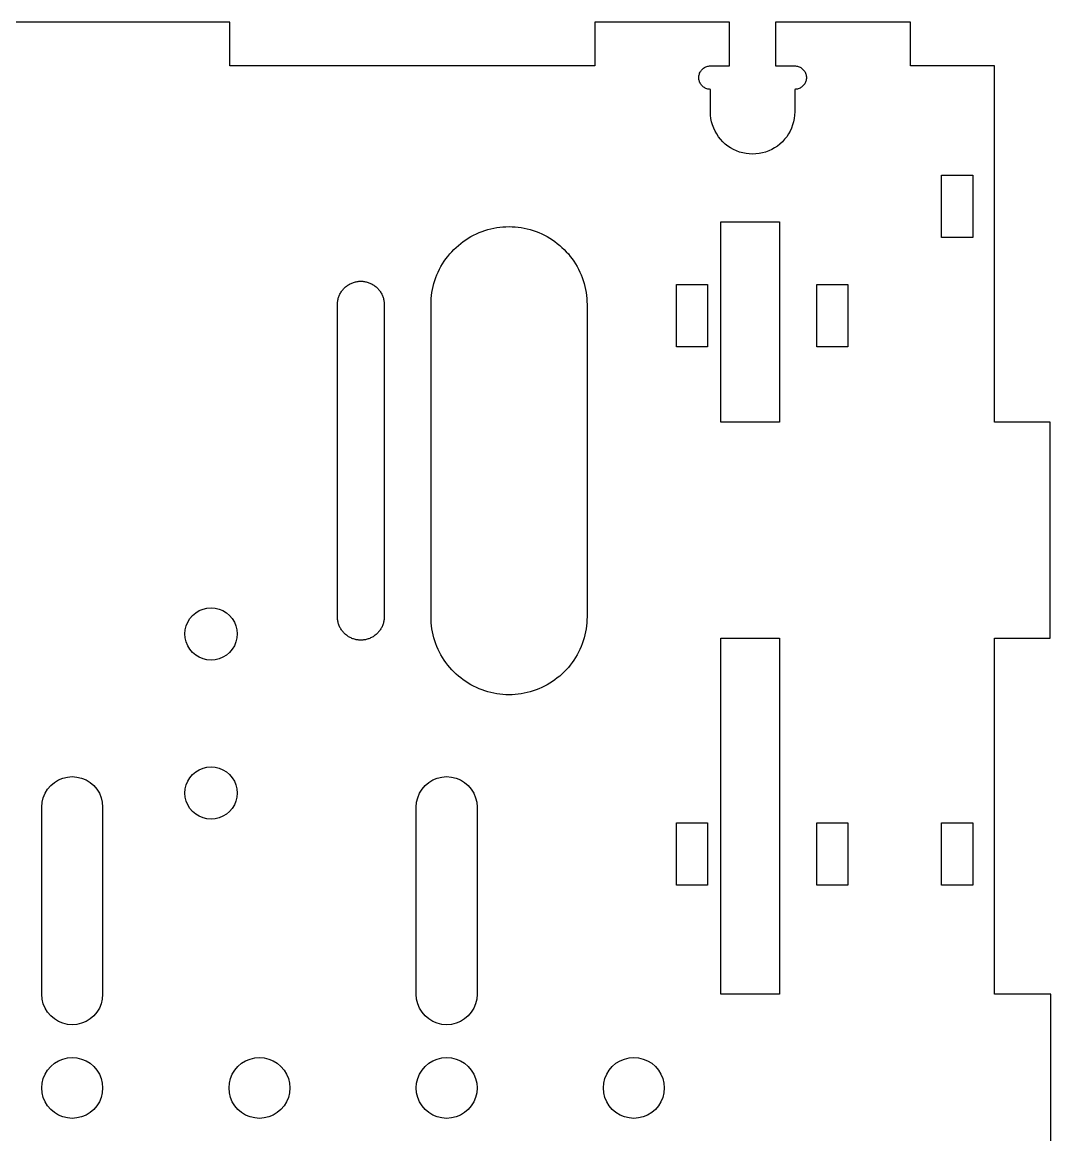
# Model space of a CAD drawing. Header units: metres. Extents: x -63 to 63, y -100 to 44.
# Drawn here: x -3.2 to 62.7, y -27 to 44.3 of the extents above; entities that cross this region are included whole.
import ezdxf

# ---------------------------------------------------------------- set-up
doc = ezdxf.new("R2010")
doc.units = ezdxf.units.M

msp = doc.modelspace()

# ---------------------------------------------------------------- linework, layer by layer
for p, q in [((10.1131, 44.3), (-10.1131, 44.3)), ((10.1131, 41.5), (10.1131, 44.3)), ((42.1381, 44.3), (33.5, 44.3)), ((33.5, 44.3), (33.5, 41.5)), ((42.1381, 41.5), (42.1381, 44.3)), ((53.7262, 44.3), (45.0881, 44.3)), ((45.0881, 44.3), (45.0881, 41.5)), ((53.7262, 41.5), (53.7262, 44.3)), ((33.5, 41.5), (10.1131, 41.5)), ((40.426, 41.3203), (40.4723, 41.3568)), ((40.4723, 41.3568), (40.5212, 41.3895)), ((40.5212, 41.3895), (40.5726, 41.4183)), ((40.5726, 41.4183), (40.6261, 41.4429)), ((40.6261, 41.4429), (40.6813, 41.4633)), ((40.6813, 41.4633), (40.738, 41.4793)), ((40.738, 41.4793), (40.7958, 41.4908)), ((40.7958, 41.4908), (40.8543, 41.4977)), ((40.8543, 41.4977), (40.9131, 41.5)), ((40.9131, 41.5), (42.1381, 41.5)), ((45.0881, 41.5), (46.3131, 41.5)), ((46.3131, 41.5), (46.3719, 41.4977)), ((46.3719, 41.4977), (46.4304, 41.4908)), ((46.4304, 41.4908), (46.4882, 41.4793)), ((46.4882, 41.4793), (46.5449, 41.4633)), ((46.5449, 41.4633), (46.6001, 41.4429)), ((46.6001, 41.4429), (46.6536, 41.4182)), ((46.6536, 41.4182), (46.705, 41.3895)), ((46.705, 41.3895), (46.7539, 41.3568)), ((46.7539, 41.3568), (46.8002, 41.3203)), ((59.1183, 41.5), (53.7262, 41.5)), ((59.1184, 18.6665), (59.1183, 41.5)), ((40.1631, 40.75), (40.1654, 40.8089)), ((40.1654, 40.6912), (40.1631, 40.75)), ((40.1654, 40.8089), (40.1723, 40.8673)), ((40.1723, 40.6327), (40.1654, 40.6912)), ((40.1723, 40.8673), (40.1838, 40.9251)), ((40.1838, 40.9251), (40.1998, 40.9818)), ((40.1998, 40.9818), (40.2202, 41.037)), ((40.2202, 41.037), (40.2449, 41.0905)), ((40.2449, 41.0905), (40.2736, 41.1419)), ((40.2736, 41.1419), (40.3063, 41.1908)), ((40.3063, 41.1908), (40.3428, 41.2371)), ((40.3428, 41.2371), (40.3828, 41.2803)), ((40.3828, 41.2803), (40.426, 41.3203)), ((46.8002, 41.3203), (46.8434, 41.2803)), ((46.8434, 41.2803), (46.8834, 41.2371)), ((46.8834, 41.2371), (46.9199, 41.1908)), ((46.9199, 41.1908), (46.9526, 41.1419)), ((46.9526, 41.1419), (46.9813, 41.0905)), ((46.9813, 41.0905), (47.006, 41.037)), ((47.006, 41.037), (47.0264, 40.9818)), ((47.0264, 40.9818), (47.0424, 40.9251)), ((47.0424, 40.9251), (47.0539, 40.8673)), ((47.0539, 40.8673), (47.0608, 40.8088)), ((47.0608, 40.6912), (47.0539, 40.6327)), ((47.0608, 40.8088), (47.0631, 40.75)), ((47.0631, 40.75), (47.0608, 40.6912)), ((40.1838, 40.5749), (40.1723, 40.6327)), ((40.1998, 40.5183), (40.1838, 40.5749)), ((40.2202, 40.463), (40.1998, 40.5183)), ((40.2449, 40.4095), (40.2202, 40.463)), ((40.2736, 40.3581), (40.2449, 40.4095)), ((40.3063, 40.3092), (40.2736, 40.3581)), ((40.3428, 40.2629), (40.3063, 40.3092)), ((40.3828, 40.2197), (40.3428, 40.2629)), ((40.426, 40.1797), (40.3828, 40.2197)), ((40.4723, 40.1432), (40.426, 40.1797)), ((40.5212, 40.1105), (40.4723, 40.1432)), ((40.5726, 40.0818), (40.5212, 40.1105)), ((40.6261, 40.0571), (40.5726, 40.0818)), ((40.6813, 40.0367), (40.6261, 40.0571)), ((40.738, 40.0207), (40.6813, 40.0367)), ((40.7958, 40.0092), (40.738, 40.0207)), ((40.8543, 40.0023), (40.7958, 40.0092)), ((40.9131, 40), (40.8543, 40.0023)), ((40.9131, 38.55), (40.9131, 40)), ((46.3719, 40.0023), (46.3131, 40)), ((46.3131, 40), (46.3131, 38.55)), ((46.4304, 40.0092), (46.3719, 40.0023)), ((46.4882, 40.0207), (46.4304, 40.0092)), ((46.5449, 40.0367), (46.4882, 40.0207)), ((46.6001, 40.0571), (46.5449, 40.0367)), ((46.6536, 40.0818), (46.6001, 40.0571)), ((46.705, 40.1105), (46.6536, 40.0818)), ((46.7539, 40.1432), (46.705, 40.1105)), ((46.8002, 40.1797), (46.7539, 40.1432)), ((46.8434, 40.2197), (46.8002, 40.1797)), ((46.8834, 40.2629), (46.8434, 40.2197)), ((46.9199, 40.3092), (46.8834, 40.2629)), ((46.9526, 40.3581), (46.9199, 40.3092)), ((46.9813, 40.4095), (46.9526, 40.3581)), ((47.006, 40.463), (46.9813, 40.4095)), ((47.0264, 40.5182), (47.006, 40.463)), ((47.0424, 40.5749), (47.0264, 40.5182)), ((47.0539, 40.6327), (47.0424, 40.5749)), ((40.9214, 38.3382), (40.9131, 38.55)), ((46.3131, 38.55), (46.3048, 38.3382)), ((40.9464, 38.1276), (40.9214, 38.3382)), ((40.9877, 37.9197), (40.9464, 38.1276)), ((41.0453, 37.7157), (40.9877, 37.9197)), ((46.2385, 37.9197), (46.1809, 37.7157)), ((46.2798, 38.1276), (46.2385, 37.9197)), ((46.3048, 38.3382), (46.2798, 38.1276)), ((41.1186, 37.5168), (41.0453, 37.7157)), ((41.2074, 37.3242), (41.1186, 37.5168)), ((41.311, 37.1393), (41.2074, 37.3242)), ((41.4288, 36.963), (41.311, 37.1393)), ((45.9152, 37.1393), (45.7974, 36.963)), ((46.0188, 37.3242), (45.9152, 37.1393)), ((46.1076, 37.5168), (46.0188, 37.3242)), ((46.1809, 37.7157), (46.1076, 37.5168)), ((41.56, 36.7965), (41.4288, 36.963)), ((41.7039, 36.6408), (41.56, 36.7965)), ((41.8596, 36.4969), (41.7039, 36.6408)), ((42.0261, 36.3657), (41.8596, 36.4969)), ((42.2024, 36.2479), (42.0261, 36.3657)), ((45.2001, 36.3657), (45.0238, 36.2479)), ((45.3666, 36.4969), (45.2001, 36.3657)), ((45.5223, 36.6408), (45.3666, 36.4969)), ((45.6662, 36.7965), (45.5223, 36.6408)), ((45.7974, 36.963), (45.6662, 36.7965)), ((42.3873, 36.1443), (42.2024, 36.2479)), ((42.5799, 36.0555), (42.3873, 36.1443)), ((42.7788, 35.9822), (42.5799, 36.0555)), ((42.9828, 35.9246), (42.7788, 35.9822)), ((43.1907, 35.8833), (42.9828, 35.9246)), ((43.4013, 35.8583), (43.1907, 35.8833)), ((43.6131, 35.85), (43.4013, 35.8583)), ((43.8249, 35.8583), (43.6131, 35.85)), ((44.0355, 35.8833), (43.8249, 35.8583)), ((44.2434, 35.9246), (44.0355, 35.8833)), ((44.4474, 35.9822), (44.2434, 35.9246)), ((44.6463, 36.0555), (44.4474, 35.9822)), ((44.8389, 36.1443), (44.6463, 36.0555)), ((45.0238, 36.2479), (44.8389, 36.1443)), ((55.7262, 30.5), (55.7262, 34.5)), ((55.7262, 34.5), (57.7262, 34.5)), ((57.7262, 34.5), (57.7262, 30.5)), ((41.5859, 31.5), (45.3363, 31.5001)), ((41.586, 18.6665), (41.5859, 31.5)), ((45.3363, 31.5001), (45.3363, 18.6665)), ((25.73, 30.655), (25.9067, 30.7407)), ((25.9067, 30.7407), (26.0866, 30.8194)), ((26.0866, 30.8194), (26.2694, 30.8909)), ((26.2694, 30.8909), (26.4549, 30.9553)), ((26.4549, 30.9553), (26.6428, 31.0123)), ((26.6428, 31.0123), (26.8328, 31.0618)), ((26.8328, 31.0618), (27.0245, 31.1039)), ((27.0245, 31.1039), (27.2178, 31.1384)), ((27.2178, 31.1384), (27.4123, 31.1653)), ((27.4123, 31.1653), (27.6077, 31.1846)), ((27.6077, 31.1846), (27.8037, 31.1961)), ((27.8037, 31.1961), (28, 31.2)), ((28, 31.2), (28.1963, 31.1961)), ((28.1963, 31.1961), (28.3923, 31.1846)), ((28.3923, 31.1846), (28.5877, 31.1653)), ((28.5877, 31.1653), (28.7822, 31.1384)), ((28.7822, 31.1384), (28.9754, 31.1039)), ((28.9754, 31.1039), (29.1672, 31.0618)), ((29.1672, 31.0618), (29.3572, 31.0123)), ((29.3572, 31.0123), (29.5451, 30.9553)), ((29.5451, 30.9553), (29.7306, 30.8909)), ((29.7306, 30.8909), (29.9134, 30.8194)), ((29.9134, 30.8194), (30.0933, 30.7407)), ((30.0933, 30.7407), (30.2699, 30.655)), ((24.606, 29.8716), (24.7527, 30.002)), ((24.7527, 30.002), (24.9045, 30.1266)), ((24.9045, 30.1266), (25.0611, 30.2451)), ((25.0611, 30.2451), (25.2221, 30.3573)), ((25.2221, 30.3573), (25.3875, 30.4632)), ((25.3875, 30.4632), (25.5569, 30.5625)), ((25.5569, 30.5625), (25.73, 30.655)), ((30.2699, 30.655), (30.4431, 30.5625)), ((30.4431, 30.5625), (30.6125, 30.4632)), ((30.6125, 30.4632), (30.7778, 30.3573)), ((30.7778, 30.3573), (30.9389, 30.2451)), ((30.9389, 30.2451), (31.0955, 30.1266)), ((31.0955, 30.1266), (31.2472, 30.002)), ((31.2472, 30.002), (31.394, 29.8716)), ((57.7262, 30.5), (55.7262, 30.5)), ((23.9549, 29.1389), (24.0734, 29.2955)), ((24.0734, 29.2955), (24.198, 29.4472)), ((24.198, 29.4472), (24.3284, 29.594)), ((24.3284, 29.594), (24.4645, 29.7355)), ((24.4645, 29.7355), (24.606, 29.8716)), ((31.394, 29.8716), (31.5355, 29.7355)), ((31.5355, 29.7355), (31.6716, 29.594)), ((31.6716, 29.594), (31.802, 29.4472)), ((31.802, 29.4472), (31.9266, 29.2955)), ((31.9266, 29.2955), (32.0451, 29.1389)), ((23.545, 28.4699), (23.6375, 28.6431)), ((23.6375, 28.6431), (23.7368, 28.8125)), ((23.7368, 28.8125), (23.8427, 28.9778)), ((23.8427, 28.9778), (23.9549, 29.1389)), ((32.0451, 29.1389), (32.1573, 28.9778)), ((32.1573, 28.9778), (32.2632, 28.8125)), ((32.2632, 28.8125), (32.3625, 28.6431)), ((32.3625, 28.6431), (32.455, 28.4699)), ((23.2447, 27.7451), (23.309, 27.9306)), ((23.309, 27.9306), (23.3806, 28.1134)), ((23.3806, 28.1134), (23.4593, 28.2933)), ((23.4593, 28.2933), (23.545, 28.4699)), ((32.455, 28.4699), (32.5407, 28.2933)), ((32.5407, 28.2933), (32.6194, 28.1134)), ((32.6194, 28.1134), (32.6909, 27.9306)), ((32.6909, 27.9306), (32.7553, 27.7451)), ((17.2865, 27.0817), (17.322, 27.1286)), ((17.322, 27.1286), (17.3594, 27.1742)), ((17.3594, 27.1742), (17.3985, 27.2182)), ((17.3985, 27.2182), (17.4393, 27.2607)), ((17.4393, 27.2607), (17.4818, 27.3015)), ((17.4818, 27.3015), (17.5258, 27.3406)), ((17.5258, 27.3406), (17.5714, 27.378)), ((17.5714, 27.378), (17.6183, 27.4135)), ((17.6183, 27.4135), (17.6666, 27.4472)), ((17.6666, 27.4472), (17.7162, 27.479)), ((17.7162, 27.479), (17.7671, 27.5087)), ((17.7671, 27.5087), (17.819, 27.5365)), ((17.819, 27.5365), (17.872, 27.5622)), ((17.872, 27.5622), (17.926, 27.5858)), ((17.926, 27.5858), (17.9808, 27.6073)), ((17.9808, 27.6073), (18.0365, 27.6266)), ((18.0365, 27.6266), (18.0928, 27.6437)), ((18.0928, 27.6437), (18.1498, 27.6586)), ((18.1498, 27.6586), (18.2074, 27.6712)), ((18.2074, 27.6712), (18.2653, 27.6815)), ((18.2653, 27.6815), (18.3237, 27.6896)), ((18.3237, 27.6896), (18.3823, 27.6954)), ((18.3823, 27.6954), (18.4411, 27.6988)), ((18.4411, 27.6988), (18.5, 27.7)), ((18.5, 27.7), (18.5589, 27.6988)), ((18.5589, 27.6988), (18.6177, 27.6954)), ((18.6177, 27.6954), (18.6763, 27.6896)), ((18.6763, 27.6896), (18.7346, 27.6815)), ((18.7346, 27.6815), (18.7926, 27.6712)), ((18.7926, 27.6712), (18.8502, 27.6586)), ((18.8502, 27.6586), (18.9072, 27.6437)), ((18.9072, 27.6437), (18.9635, 27.6266)), ((18.9635, 27.6266), (19.0192, 27.6073)), ((19.0192, 27.6073), (19.074, 27.5858)), ((19.074, 27.5858), (19.128, 27.5622)), ((19.128, 27.5622), (19.181, 27.5365)), ((19.181, 27.5365), (19.2329, 27.5087)), ((19.2329, 27.5087), (19.2837, 27.479)), ((19.2837, 27.479), (19.3333, 27.4472)), ((19.3333, 27.4472), (19.3817, 27.4135)), ((19.3817, 27.4135), (19.4286, 27.378)), ((19.4286, 27.378), (19.4742, 27.3406)), ((19.4742, 27.3406), (19.5182, 27.3015)), ((19.5182, 27.3015), (19.5607, 27.2607)), ((19.5607, 27.2607), (19.6015, 27.2182)), ((19.6015, 27.2182), (19.6406, 27.1742)), ((19.6406, 27.1742), (19.678, 27.1286)), ((19.678, 27.1286), (19.7135, 27.0817)), ((23.0616, 26.9822), (23.0961, 27.1754)), ((23.0961, 27.1754), (23.1381, 27.3672)), ((23.1381, 27.3672), (23.1877, 27.5572)), ((23.1877, 27.5572), (23.2447, 27.7451)), ((32.7553, 27.7451), (32.8123, 27.5572)), ((32.8123, 27.5572), (32.8618, 27.3672)), ((32.8618, 27.3672), (32.9039, 27.1754)), ((32.9039, 27.1754), (32.9384, 26.9822)), ((38.7262, 23.5), (38.7262, 27.5)), ((38.7262, 27.5), (40.7262, 27.5)), ((40.7262, 27.5), (40.7262, 23.5)), ((47.7262, 23.5), (47.7262, 27.5)), ((47.7262, 27.5), (49.7262, 27.5)), ((49.7262, 27.5), (49.7262, 23.5)), ((17.0104, 26.3763), (17.0185, 26.4346)), ((17.0185, 26.4346), (17.0288, 26.4926)), ((17.0288, 26.4926), (17.0414, 26.5502)), ((17.0414, 26.5502), (17.0563, 26.6071)), ((17.0563, 26.6071), (17.0734, 26.6635)), ((17.0734, 26.6635), (17.0927, 26.7192)), ((17.0927, 26.7192), (17.1142, 26.774)), ((17.1142, 26.774), (17.1378, 26.828)), ((17.1378, 26.828), (17.1635, 26.881)), ((17.1635, 26.881), (17.1913, 26.9329)), ((17.1913, 26.9329), (17.221, 26.9837)), ((17.221, 26.9837), (17.2528, 27.0333)), ((17.2528, 27.0333), (17.2865, 27.0817)), ((19.7135, 27.0817), (19.7472, 27.0333)), ((19.7472, 27.0333), (19.7789, 26.9837)), ((19.7789, 26.9837), (19.8087, 26.9329)), ((19.8087, 26.9329), (19.8365, 26.881)), ((19.8365, 26.881), (19.8622, 26.828)), ((19.8622, 26.828), (19.8858, 26.774)), ((19.8858, 26.774), (19.9073, 26.7192)), ((19.9073, 26.7192), (19.9266, 26.6635)), ((19.9266, 26.6635), (19.9437, 26.6071)), ((19.9437, 26.6071), (19.9585, 26.5502)), ((19.9585, 26.5502), (19.9712, 26.4926)), ((19.9712, 26.4926), (19.9815, 26.4346)), ((19.9815, 26.4346), (19.9896, 26.3763)), ((23, 26.2), (23.0038, 26.3963)), ((23.0038, 26.3963), (23.0154, 26.5923)), ((23.0154, 26.5923), (23.0347, 26.7877)), ((23.0347, 26.7877), (23.0616, 26.9822)), ((32.9384, 26.9822), (32.9653, 26.7877)), ((32.9653, 26.7877), (32.9846, 26.5923)), ((32.9846, 26.5923), (32.9961, 26.3963)), ((32.9961, 26.3963), (33, 26.2)), ((17, 26.2), (17.0011, 26.2589)), ((17, 6.2), (17, 26.2)), ((17.0011, 26.2589), (17.0046, 26.3177)), ((17.0046, 26.3177), (17.0104, 26.3763)), ((19.9896, 26.3763), (19.9954, 26.3177)), ((19.9954, 26.3177), (19.9988, 26.2589)), ((19.9988, 26.2589), (20, 26.2)), ((20, 26.2), (20, 6.2)), ((23, 6.2), (23, 26.2)), ((33, 26.2), (33, 6.2)), ((40.7262, 23.5), (38.7262, 23.5)), ((49.7262, 23.5), (47.7262, 23.5)), ((45.3363, 18.6665), (41.586, 18.6665)), ((62.6816, 18.6665), (59.1184, 18.6665)), ((62.6816, 4.83344), (62.6816, 18.6665)), ((7.71559, 6.28439), (7.91545, 6.45509)), ((7.91545, 6.45509), (8.13956, 6.59242)), ((8.13956, 6.59242), (8.38239, 6.69301)), ((8.38239, 6.69301), (8.63797, 6.75436)), ((8.63797, 6.75436), (8.89999, 6.77499)), ((8.89999, 6.77499), (9.16202, 6.75436)), ((9.16202, 6.75436), (9.4176, 6.69301)), ((9.4176, 6.69301), (9.66043, 6.59242)), ((9.66043, 6.59242), (9.88454, 6.45509)), ((9.88454, 6.45509), (10.0844, 6.28439)), ((7.30698, 5.6176), (7.40756, 5.86043)), ((7.40756, 5.86043), (7.54489, 6.08453)), ((7.54489, 6.08453), (7.71559, 6.28439)), ((10.0844, 6.28439), (10.2551, 6.08453)), ((10.2551, 6.08453), (10.3924, 5.86043)), ((10.3924, 5.86043), (10.493, 5.6176)), ((17.0011, 6.1411), (17, 6.2)), ((17.0046, 6.08231), (17.0011, 6.1411)), ((17.0104, 6.02368), (17.0046, 6.08231)), ((17.0185, 5.96535), (17.0104, 6.02368)), ((17.0288, 5.90736), (17.0185, 5.96535)), ((17.0414, 5.84982), (17.0288, 5.90736)), ((17.0563, 5.79283), (17.0414, 5.84982)), ((17.0734, 5.73647), (17.0563, 5.79283)), ((17.0927, 5.68082), (17.0734, 5.73647)), ((19.9266, 5.73647), (19.9073, 5.68082)), ((19.9437, 5.79283), (19.9266, 5.73647)), ((19.9585, 5.84982), (19.9437, 5.79283)), ((19.9712, 5.90736), (19.9585, 5.84982)), ((19.9815, 5.96535), (19.9712, 5.90736)), ((19.9896, 6.02368), (19.9815, 5.96535)), ((19.9954, 6.08231), (19.9896, 6.02368)), ((19.9988, 6.1411), (19.9954, 6.08231)), ((20, 6.2), (19.9988, 6.1411)), ((23.0038, 6.00369), (23, 6.2)), ((23.0154, 5.80769), (23.0038, 6.00369)), ((23.0347, 5.6123), (23.0154, 5.80769)), ((32.9846, 5.80769), (32.9653, 5.6123)), ((32.9961, 6.00369), (32.9846, 5.80769)), ((33, 6.2), (32.9961, 6.00369)), ((7.22499, 5.09999), (7.24562, 5.36201)), ((7.24562, 4.83797), (7.22499, 5.09999)), ((7.24562, 5.36201), (7.30698, 5.6176)), ((10.493, 5.6176), (10.5544, 5.36201)), ((10.5544, 5.36201), (10.575, 5.09999)), ((10.575, 5.09999), (10.5544, 4.83797)), ((17.1142, 5.62596), (17.0927, 5.68082)), ((17.1378, 5.57201), (17.1142, 5.62596)), ((17.1635, 5.51901), (17.1378, 5.57201)), ((17.1913, 5.46706), (17.1635, 5.51901)), ((17.221, 5.41624), (17.1913, 5.46706)), ((17.2528, 5.36664), (17.221, 5.41624)), ((17.2865, 5.31831), (17.2528, 5.36664)), ((17.322, 5.27135), (17.2865, 5.31831)), ((17.3594, 5.22581), (17.322, 5.27135)), ((17.3985, 5.18179), (17.3594, 5.22581)), ((17.4393, 5.13933), (17.3985, 5.18179)), ((17.4818, 5.09851), (17.4393, 5.13933)), ((17.5258, 5.05939), (17.4818, 5.09851)), ((17.5714, 5.02202), (17.5258, 5.05939)), ((17.6183, 4.98647), (17.5714, 5.02202)), ((19.4286, 5.02202), (19.3817, 4.98647)), ((19.4742, 5.05939), (19.4286, 5.02202)), ((19.5182, 5.09851), (19.4742, 5.05939)), ((19.5607, 5.13933), (19.5182, 5.09851)), ((19.6015, 5.18179), (19.5607, 5.13933)), ((19.6406, 5.22581), (19.6015, 5.18179)), ((19.678, 5.27135), (19.6406, 5.22581)), ((19.7135, 5.31831), (19.678, 5.27135)), ((19.7472, 5.36664), (19.7135, 5.31831)), ((19.7789, 5.41624), (19.7472, 5.36664)), ((19.8087, 5.46706), (19.7789, 5.41624)), ((19.8365, 5.51901), (19.8087, 5.46706)), ((19.8622, 5.57201), (19.8365, 5.51901)), ((19.8858, 5.62596), (19.8622, 5.57201)), ((19.9073, 5.68082), (19.8858, 5.62596)), ((23.0616, 5.41782), (23.0347, 5.6123)), ((23.0961, 5.22455), (23.0616, 5.41782)), ((23.1381, 5.03276), (23.0961, 5.22455)), ((23.1877, 4.84279), (23.1381, 5.03276)), ((32.8618, 5.03276), (32.8123, 4.84279)), ((32.9039, 5.22455), (32.8618, 5.03276)), ((32.9384, 5.41782), (32.9039, 5.22455)), ((32.9653, 5.6123), (32.9384, 5.41782)), ((7.30698, 4.58238), (7.24562, 4.83797)), ((7.40756, 4.33955), (7.30698, 4.58238)), ((7.54489, 4.11545), (7.40756, 4.33955)), ((10.3924, 4.33955), (10.2551, 4.11545)), ((10.493, 4.58238), (10.3924, 4.33955)), ((10.5544, 4.83797), (10.493, 4.58238)), ((17.6666, 4.95279), (17.6183, 4.98647)), ((17.7162, 4.92104), (17.6666, 4.95279)), ((17.7671, 4.89125), (17.7162, 4.92104)), ((17.819, 4.86348), (17.7671, 4.89125)), ((17.872, 4.83778), (17.819, 4.86348)), ((17.926, 4.81418), (17.872, 4.83778)), ((17.9808, 4.79271), (17.926, 4.81418)), ((18.0365, 4.77341), (17.9808, 4.79271)), ((18.0928, 4.75632), (18.0365, 4.77341)), ((18.1498, 4.74144), (18.0928, 4.75632)), ((18.2074, 4.72882), (18.1498, 4.74144)), ((18.2653, 4.71846), (18.2074, 4.72882)), ((18.3237, 4.71039), (18.2653, 4.71846)), ((18.3823, 4.70462), (18.3237, 4.71039)), ((18.4411, 4.70114), (18.3823, 4.70462)), ((18.5, 4.7), (18.4411, 4.70114)), ((18.5589, 4.70114), (18.5, 4.7)), ((18.6177, 4.70462), (18.5589, 4.70114)), ((18.6763, 4.71039), (18.6177, 4.70462)), ((18.7346, 4.71846), (18.6763, 4.71039)), ((18.7926, 4.72882), (18.7346, 4.71846)), ((18.8502, 4.74144), (18.7926, 4.72882)), ((18.9072, 4.75632), (18.8502, 4.74144)), ((18.9635, 4.77341), (18.9072, 4.75632)), ((19.0192, 4.79271), (18.9635, 4.77341)), ((19.074, 4.81418), (19.0192, 4.79271)), ((19.128, 4.83778), (19.074, 4.81418)), ((19.181, 4.86348), (19.128, 4.83778)), ((19.2329, 4.89125), (19.181, 4.86348)), ((19.2837, 4.92104), (19.2329, 4.89125)), ((19.3333, 4.95279), (19.2837, 4.92104)), ((19.3817, 4.98647), (19.3333, 4.95279)), ((23.2447, 4.65491), (23.1877, 4.84279)), ((23.309, 4.46941), (23.2447, 4.65491)), ((23.3806, 4.28658), (23.309, 4.46941)), ((23.4593, 4.10669), (23.3806, 4.28658)), ((32.6194, 4.28658), (32.5407, 4.10669)), ((32.6909, 4.46941), (32.6194, 4.28658)), ((32.7553, 4.65491), (32.6909, 4.46941)), ((32.8123, 4.84279), (32.7553, 4.65491)), ((41.5859, 4.83333), (45.3363, 4.83344)), ((41.586, -18.0001), (41.5859, 4.83333)), ((45.3363, 4.83344), (45.3363, -18.0001)), ((59.1183, 4.83333), (62.6816, 4.83344)), ((59.1184, -18.0001), (59.1183, 4.83333)), ((7.71559, 3.91559), (7.54489, 4.11545)), ((7.91545, 3.74489), (7.71559, 3.91559)), ((8.13956, 3.60756), (7.91545, 3.74489)), ((8.38239, 3.50697), (8.13956, 3.60756)), ((9.66043, 3.60756), (9.4176, 3.50697)), ((9.88454, 3.74489), (9.66043, 3.60756)), ((10.0844, 3.91559), (9.88454, 3.74489)), ((10.2551, 4.11545), (10.0844, 3.91559)), ((23.545, 3.93004), (23.4593, 4.10669)), ((23.6375, 3.75688), (23.545, 3.93004)), ((23.7368, 3.58749), (23.6375, 3.75688)), ((23.8427, 3.42213), (23.7368, 3.58749)), ((32.2632, 3.58749), (32.1573, 3.42213)), ((32.3625, 3.75688), (32.2632, 3.58749)), ((32.455, 3.93004), (32.3625, 3.75688)), ((32.5407, 4.10669), (32.455, 3.93004)), ((8.63797, 3.44562), (8.38239, 3.50697)), ((8.89999, 3.42499), (8.63797, 3.44562)), ((9.16202, 3.44562), (8.89999, 3.42499)), ((9.4176, 3.50697), (9.16202, 3.44562)), ((23.9549, 3.26106), (23.8427, 3.42213)), ((24.0734, 3.10452), (23.9549, 3.26106)), ((24.198, 2.95276), (24.0734, 3.10452)), ((24.3284, 2.80598), (24.198, 2.95276)), ((31.802, 2.95276), (31.6716, 2.80598)), ((31.9266, 3.10452), (31.802, 2.95276)), ((32.0451, 3.26106), (31.9266, 3.10452)), ((32.1573, 3.42213), (32.0451, 3.26106)), ((24.4645, 2.66446), (24.3284, 2.80598)), ((24.606, 2.52838), (24.4645, 2.66446)), ((24.7527, 2.39796), (24.606, 2.52838)), ((24.9045, 2.27341), (24.7527, 2.39796)), ((25.0611, 2.15491), (24.9045, 2.27341)), ((25.2221, 2.04265), (25.0611, 2.15491)), ((30.9389, 2.15491), (30.7778, 2.04265)), ((31.0955, 2.27341), (30.9389, 2.15491)), ((31.2472, 2.39796), (31.0955, 2.27341)), ((31.394, 2.52838), (31.2472, 2.39796)), ((31.5355, 2.66446), (31.394, 2.52838)), ((31.6716, 2.80598), (31.5355, 2.66446)), ((25.3875, 1.9368), (25.2221, 2.04265)), ((25.5569, 1.83751), (25.3875, 1.9368)), ((25.73, 1.74496), (25.5569, 1.83751)), ((25.9067, 1.65927), (25.73, 1.74496)), ((26.0866, 1.5806), (25.9067, 1.65927)), ((26.2694, 1.50903), (26.0866, 1.5806)), ((26.4549, 1.44472), (26.2694, 1.50903)), ((26.6428, 1.38771), (26.4549, 1.44472)), ((29.5451, 1.44472), (29.3572, 1.38771)), ((29.7306, 1.50903), (29.5451, 1.44472)), ((29.9134, 1.5806), (29.7306, 1.50903)), ((30.0933, 1.65927), (29.9134, 1.5806)), ((30.2699, 1.74496), (30.0933, 1.65927)), ((30.4431, 1.83751), (30.2699, 1.74496)), ((30.6125, 1.9368), (30.4431, 1.83751)), ((30.7778, 2.04265), (30.6125, 1.9368)), ((26.8328, 1.33815), (26.6428, 1.38771)), ((27.0245, 1.29607), (26.8328, 1.33815)), ((27.2178, 1.26155), (27.0245, 1.29607)), ((27.4123, 1.23465), (27.2178, 1.26155)), ((27.6077, 1.21541), (27.4123, 1.23465)), ((27.8037, 1.20384), (27.6077, 1.21541)), ((28, 1.2), (27.8037, 1.20384)), ((28.1963, 1.20384), (28, 1.2)), ((28.3923, 1.21541), (28.1963, 1.20384)), ((28.5877, 1.23465), (28.3923, 1.21541)), ((28.7822, 1.26155), (28.5877, 1.23465)), ((28.9754, 1.29607), (28.7822, 1.26155)), ((29.1672, 1.33815), (28.9754, 1.29607)), ((29.3572, 1.38771), (29.1672, 1.33815)), ((8.13956, -3.60756), (8.38239, -3.50697)), ((8.38239, -3.50697), (8.63797, -3.44562)), ((8.63797, -3.44562), (8.89999, -3.42499)), ((8.89999, -3.42499), (9.16202, -3.44562)), ((9.16202, -3.44562), (9.4176, -3.50697)), ((9.4176, -3.50697), (9.66043, -3.60756)), ((-1.14622, -4.42235), (-0.88531, -4.26245)), ((-0.88531, -4.26245), (-0.6026, -4.14536)), ((-0.6026, -4.14536), (-0.30505, -4.07391)), ((-0.30505, -4.07391), (0, -4.04991)), ((0, -4.04991), (0.30505, -4.07391)), ((0.30505, -4.07391), (0.6026, -4.14536)), ((0.6026, -4.14536), (0.88531, -4.26245)), ((0.88531, -4.26245), (1.14622, -4.42235)), ((7.40756, -4.33955), (7.54489, -4.11545)), ((7.54489, -4.11545), (7.71559, -3.91559)), ((7.71559, -3.91559), (7.91545, -3.74489)), ((7.91545, -3.74489), (8.13956, -3.60756)), ((9.66043, -3.60756), (9.88454, -3.74489)), ((9.88454, -3.74489), (10.0844, -3.91559)), ((10.0844, -3.91559), (10.2551, -4.11545)), ((10.2551, -4.11545), (10.3924, -4.33955)), ((22.8538, -4.42235), (23.1147, -4.26245)), ((23.1147, -4.26245), (23.3974, -4.14536)), ((23.3974, -4.14536), (23.6949, -4.07391)), ((23.6949, -4.07391), (24, -4.04991)), ((24, -4.04991), (24.3051, -4.07391)), ((24.3051, -4.07391), (24.6026, -4.14536)), ((24.6026, -4.14536), (24.8853, -4.26245)), ((24.8853, -4.26245), (25.1462, -4.42235)), ((-1.73755, -5.11469), (-1.57765, -4.85378)), ((-1.57765, -4.85378), (-1.37892, -4.62108)), ((-1.37892, -4.62108), (-1.14622, -4.42235)), ((1.14622, -4.42235), (1.37892, -4.62108)), ((1.37892, -4.62108), (1.57765, -4.85378)), ((1.57765, -4.85378), (1.73755, -5.11469)), ((7.22499, -5.09999), (7.24562, -4.83797)), ((7.24562, -4.83797), (7.30698, -4.58238)), ((7.30698, -4.58238), (7.40756, -4.33955)), ((10.3924, -4.33955), (10.493, -4.58238)), ((10.493, -4.58238), (10.5544, -4.83797)), ((10.5544, -4.83797), (10.575, -5.09999)), ((22.2624, -5.11469), (22.4223, -4.85378)), ((22.4223, -4.85378), (22.6211, -4.62108)), ((22.6211, -4.62108), (22.8538, -4.42235)), ((25.1462, -4.42235), (25.3789, -4.62108)), ((25.3789, -4.62108), (25.5777, -4.85378)), ((25.5777, -4.85378), (25.7375, -5.11469)), ((-1.95009, -6), (-1.92609, -5.69495)), ((-1.92609, -5.69495), (-1.85464, -5.3974)), ((-1.85464, -5.3974), (-1.73755, -5.11469)), ((1.73755, -5.11469), (1.85464, -5.3974)), ((1.85464, -5.3974), (1.92609, -5.69495)), ((1.92609, -5.69495), (1.95009, -6)), ((7.24562, -5.36201), (7.22499, -5.09999)), ((7.30698, -5.6176), (7.24562, -5.36201)), ((7.40756, -5.86043), (7.30698, -5.6176)), ((10.493, -5.6176), (10.3924, -5.86043)), ((10.5544, -5.36201), (10.493, -5.6176)), ((10.575, -5.09999), (10.5544, -5.36201)), ((22.0499, -6), (22.0739, -5.69495)), ((22.0739, -5.69495), (22.1453, -5.3974)), ((22.1453, -5.3974), (22.2624, -5.11469)), ((25.7375, -5.11469), (25.8546, -5.3974)), ((25.8546, -5.3974), (25.9261, -5.69495)), ((25.9261, -5.69495), (25.9501, -6)), ((-1.95009, -18), (-1.95009, -6)), ((1.95009, -6), (1.95009, -18)), ((7.54489, -6.08453), (7.40756, -5.86043)), ((7.71559, -6.28439), (7.54489, -6.08453)), ((7.91545, -6.45509), (7.71559, -6.28439)), ((10.0844, -6.28439), (9.88454, -6.45509)), ((10.2551, -6.08453), (10.0844, -6.28439)), ((10.3924, -5.86043), (10.2551, -6.08453)), ((22.0499, -18), (22.0499, -6)), ((25.9501, -6), (25.9501, -18)), ((8.13956, -6.59242), (7.91545, -6.45509)), ((8.38239, -6.69301), (8.13956, -6.59242)), ((8.63797, -6.75436), (8.38239, -6.69301)), ((8.89999, -6.77499), (8.63797, -6.75436)), ((9.16202, -6.75436), (8.89999, -6.77499)), ((9.4176, -6.69301), (9.16202, -6.75436)), ((9.66043, -6.59242), (9.4176, -6.69301)), ((9.88454, -6.45509), (9.66043, -6.59242)), ((38.7262, -11), (38.7262, -7)), ((38.7262, -7), (40.7262, -7)), ((40.7262, -7), (40.7262, -11)), ((47.7262, -11), (47.7262, -7)), ((47.7262, -7), (49.7262, -7)), ((49.7262, -7), (49.7262, -11)), ((55.7262, -11), (55.7262, -7)), ((55.7262, -7), (57.7262, -7)), ((57.7262, -7), (57.7262, -11)), ((40.7262, -11), (38.7262, -11)), ((49.7262, -11), (47.7262, -11)), ((57.7262, -11), (55.7262, -11)), ((-1.92609, -18.3051), (-1.95009, -18)), ((-1.85464, -18.6026), (-1.92609, -18.3051)), ((1.92609, -18.3051), (1.85464, -18.6026)), ((1.95009, -18), (1.92609, -18.3051)), ((22.0739, -18.3051), (22.0499, -18)), ((22.1453, -18.6026), (22.0739, -18.3051)), ((25.9261, -18.3051), (25.8546, -18.6026)), ((25.9501, -18), (25.9261, -18.3051)), ((45.3363, -18.0001), (41.586, -18.0001)), ((62.7262, -18.0001), (59.1184, -18.0001)), ((62.7262, -77.8786), (62.7262, -18.0001)), ((-1.73755, -18.8853), (-1.85464, -18.6026)), ((-1.57765, -19.1462), (-1.73755, -18.8853)), ((-1.37892, -19.3789), (-1.57765, -19.1462)), ((1.57765, -19.1462), (1.37892, -19.3789)), ((1.73755, -18.8853), (1.57765, -19.1462)), ((1.85464, -18.6026), (1.73755, -18.8853)), ((22.2624, -18.8853), (22.1453, -18.6026)), ((22.4223, -19.1462), (22.2624, -18.8853)), ((22.6211, -19.3789), (22.4223, -19.1462)), ((25.5777, -19.1462), (25.3789, -19.3789)), ((25.7375, -18.8853), (25.5777, -19.1462)), ((25.8546, -18.6026), (25.7375, -18.8853)), ((-1.14622, -19.5777), (-1.37892, -19.3789)), ((-0.88531, -19.7376), (-1.14622, -19.5777)), ((-0.6026, -19.8547), (-0.88531, -19.7376)), ((-0.30505, -19.9261), (-0.6026, -19.8547)), ((0, -19.9501), (-0.30505, -19.9261)), ((0.30505, -19.9261), (0, -19.9501)), ((0.6026, -19.8547), (0.30505, -19.9261)), ((0.88531, -19.7376), (0.6026, -19.8547)), ((1.14622, -19.5777), (0.88531, -19.7376)), ((1.37892, -19.3789), (1.14622, -19.5777)), ((22.8538, -19.5777), (22.6211, -19.3789)), ((23.1147, -19.7376), (22.8538, -19.5777)), ((23.3974, -19.8547), (23.1147, -19.7376)), ((23.6949, -19.9261), (23.3974, -19.8547)), ((24, -19.9501), (23.6949, -19.9261)), ((24.3051, -19.9261), (24, -19.9501)), ((24.6026, -19.8547), (24.3051, -19.9261)), ((24.8853, -19.7376), (24.6026, -19.8547)), ((25.1462, -19.5777), (24.8853, -19.7376)), ((25.3789, -19.3789), (25.1462, -19.5777)), ((-0.60257, -22.1454), (-0.30504, -22.074)), ((-0.30504, -22.074), (0, -22.05)), ((0, -22.05), (0.30504, -22.074)), ((0.30504, -22.074), (0.60257, -22.1454)), ((11.3974, -22.1454), (11.6949, -22.074)), ((11.6949, -22.074), (12, -22.05)), ((12, -22.05), (12.305, -22.074)), ((12.305, -22.074), (12.6026, -22.1454)), ((23.3974, -22.1454), (23.6949, -22.074)), ((23.6949, -22.074), (24, -22.05)), ((24, -22.05), (24.305, -22.074)), ((24.305, -22.074), (24.6026, -22.1454)), ((35.3974, -22.1454), (35.6949, -22.074)), ((35.6949, -22.074), (36, -22.05)), ((36, -22.05), (36.305, -22.074)), ((36.305, -22.074), (36.6026, -22.1454)), ((-1.57758, -22.8538), (-1.37885, -22.6212)), ((-1.37885, -22.6212), (-1.14618, -22.4224)), ((-1.14618, -22.4224), (-0.88527, -22.2625)), ((-0.88527, -22.2625), (-0.60257, -22.1454)), ((0.60257, -22.1454), (0.88527, -22.2625)), ((0.88527, -22.2625), (1.14618, -22.4224)), ((1.14618, -22.4224), (1.37885, -22.6212)), ((1.37885, -22.6212), (1.57758, -22.8538)), ((10.4224, -22.8538), (10.6211, -22.6212)), ((10.6211, -22.6212), (10.8538, -22.4224)), ((10.8538, -22.4224), (11.1147, -22.2625)), ((11.1147, -22.2625), (11.3974, -22.1454)), ((12.6026, -22.1454), (12.8853, -22.2625)), ((12.8853, -22.2625), (13.1462, -22.4224)), ((13.1462, -22.4224), (13.3788, -22.6212)), ((13.3788, -22.6212), (13.5776, -22.8538)), ((22.4224, -22.8538), (22.6211, -22.6212)), ((22.6211, -22.6212), (22.8538, -22.4224)), ((22.8538, -22.4224), (23.1147, -22.2625)), ((23.1147, -22.2625), (23.3974, -22.1454)), ((24.6026, -22.1454), (24.8853, -22.2625)), ((24.8853, -22.2625), (25.1462, -22.4224)), ((25.1462, -22.4224), (25.3788, -22.6212)), ((25.3788, -22.6212), (25.5776, -22.8538)), ((34.4224, -22.8538), (34.6211, -22.6212)), ((34.6211, -22.6212), (34.8538, -22.4224)), ((34.8538, -22.4224), (35.1147, -22.2625)), ((35.1147, -22.2625), (35.3974, -22.1454)), ((36.6026, -22.1454), (36.8853, -22.2625)), ((36.8853, -22.2625), (37.1462, -22.4224)), ((37.1462, -22.4224), (37.3788, -22.6212)), ((37.3788, -22.6212), (37.5776, -22.8538)), ((-1.92598, -23.695), (-1.85455, -23.3974)), ((-1.85455, -23.3974), (-1.73746, -23.1147)), ((-1.73746, -23.1147), (-1.57758, -22.8538)), ((1.57758, -22.8538), (1.73746, -23.1147)), ((1.73746, -23.1147), (1.85455, -23.3974)), ((1.85455, -23.3974), (1.92598, -23.695)), ((10.074, -23.695), (10.1454, -23.3974)), ((10.1454, -23.3974), (10.2625, -23.1147)), ((10.2625, -23.1147), (10.4224, -22.8538)), ((13.5776, -22.8538), (13.7375, -23.1147)), ((13.7375, -23.1147), (13.8546, -23.3974)), ((13.8546, -23.3974), (13.926, -23.695)), ((22.074, -23.695), (22.1454, -23.3974)), ((22.1454, -23.3974), (22.2625, -23.1147)), ((22.2625, -23.1147), (22.4224, -22.8538)), ((25.5776, -22.8538), (25.7375, -23.1147)), ((25.7375, -23.1147), (25.8546, -23.3974)), ((25.8546, -23.3974), (25.926, -23.695)), ((34.074, -23.695), (34.1454, -23.3974)), ((34.1454, -23.3974), (34.2625, -23.1147)), ((34.2625, -23.1147), (34.4224, -22.8538)), ((37.5776, -22.8538), (37.7375, -23.1147)), ((37.7375, -23.1147), (37.8546, -23.3974)), ((37.8546, -23.3974), (37.926, -23.695)), ((-1.95, -24), (-1.92598, -23.695)), ((-1.92598, -24.3051), (-1.95, -24)), ((1.92598, -23.695), (1.95, -24)), ((1.95, -24), (1.92598, -24.3051)), ((10.05, -24), (10.074, -23.695)), ((10.074, -24.3051), (10.05, -24)), ((13.926, -23.695), (13.95, -24)), ((13.95, -24), (13.926, -24.3051)), ((22.05, -24), (22.074, -23.695)), ((22.074, -24.3051), (22.05, -24)), ((25.926, -23.695), (25.95, -24)), ((25.95, -24), (25.926, -24.3051)), ((34.05, -24), (34.074, -23.695)), ((34.074, -24.3051), (34.05, -24)), ((37.926, -23.695), (37.95, -24)), ((37.95, -24), (37.926, -24.3051)), ((-1.85455, -24.6026), (-1.92598, -24.3051)), ((-1.73746, -24.8853), (-1.85455, -24.6026)), ((-1.57758, -25.1462), (-1.73746, -24.8853)), ((1.73746, -24.8853), (1.57758, -25.1462)), ((1.85455, -24.6026), (1.73746, -24.8853)), ((1.92598, -24.3051), (1.85455, -24.6026)), ((10.1454, -24.6026), (10.074, -24.3051)), ((10.2625, -24.8853), (10.1454, -24.6026)), ((10.4224, -25.1462), (10.2625, -24.8853)), ((13.7375, -24.8853), (13.5776, -25.1462)), ((13.8546, -24.6026), (13.7375, -24.8853)), ((13.926, -24.3051), (13.8546, -24.6026)), ((22.1454, -24.6026), (22.074, -24.3051)), ((22.2625, -24.8853), (22.1454, -24.6026)), ((22.4224, -25.1462), (22.2625, -24.8853)), ((25.7375, -24.8853), (25.5776, -25.1462)), ((25.8546, -24.6026), (25.7375, -24.8853)), ((25.926, -24.3051), (25.8546, -24.6026)), ((34.1454, -24.6026), (34.074, -24.3051)), ((34.2625, -24.8853), (34.1454, -24.6026)), ((34.4224, -25.1462), (34.2625, -24.8853)), ((37.7375, -24.8853), (37.5776, -25.1462)), ((37.8546, -24.6026), (37.7375, -24.8853)), ((37.926, -24.3051), (37.8546, -24.6026)), ((-1.37885, -25.3789), (-1.57758, -25.1462)), ((-1.14618, -25.5776), (-1.37885, -25.3789)), ((-0.88527, -25.7375), (-1.14618, -25.5776)), ((1.14618, -25.5776), (0.88527, -25.7375)), ((1.37885, -25.3789), (1.14618, -25.5776)), ((1.57758, -25.1462), (1.37885, -25.3789)), ((10.6211, -25.3789), (10.4224, -25.1462)), ((10.8538, -25.5776), (10.6211, -25.3789)), ((11.1147, -25.7375), (10.8538, -25.5776)), ((13.1462, -25.5776), (12.8853, -25.7375)), ((13.3788, -25.3789), (13.1462, -25.5776)), ((13.5776, -25.1462), (13.3788, -25.3789)), ((22.6211, -25.3789), (22.4224, -25.1462)), ((22.8538, -25.5776), (22.6211, -25.3789)), ((23.1147, -25.7375), (22.8538, -25.5776)), ((25.1462, -25.5776), (24.8853, -25.7375)), ((25.3788, -25.3789), (25.1462, -25.5776)), ((25.5776, -25.1462), (25.3788, -25.3789)), ((34.6211, -25.3789), (34.4224, -25.1462)), ((34.8538, -25.5776), (34.6211, -25.3789)), ((35.1147, -25.7375), (34.8538, -25.5776)), ((37.1462, -25.5776), (36.8853, -25.7375)), ((37.3788, -25.3789), (37.1462, -25.5776)), ((37.5776, -25.1462), (37.3788, -25.3789)), ((-0.60257, -25.8546), (-0.88527, -25.7375)), ((-0.30504, -25.926), (-0.60257, -25.8546)), ((0, -25.95), (-0.30504, -25.926)), ((0.30504, -25.926), (0, -25.95)), ((0.60257, -25.8546), (0.30504, -25.926)), ((0.88527, -25.7375), (0.60257, -25.8546)), ((11.3974, -25.8546), (11.1147, -25.7375)), ((11.6949, -25.926), (11.3974, -25.8546)), ((12, -25.95), (11.6949, -25.926)), ((12.305, -25.926), (12, -25.95)), ((12.6026, -25.8546), (12.305, -25.926)), ((12.8853, -25.7375), (12.6026, -25.8546)), ((23.3974, -25.8546), (23.1147, -25.7375)), ((23.6949, -25.926), (23.3974, -25.8546)), ((24, -25.95), (23.6949, -25.926)), ((24.305, -25.926), (24, -25.95)), ((24.6026, -25.8546), (24.305, -25.926)), ((24.8853, -25.7375), (24.6026, -25.8546)), ((35.3974, -25.8546), (35.1147, -25.7375)), ((35.6949, -25.926), (35.3974, -25.8546)), ((36, -25.95), (35.6949, -25.926)), ((36.305, -25.926), (36, -25.95)), ((36.6026, -25.8546), (36.305, -25.926)), ((36.8853, -25.7375), (36.6026, -25.8546))]:
    msp.add_line(p, q)

doc.saveas('drawing.dxf')
